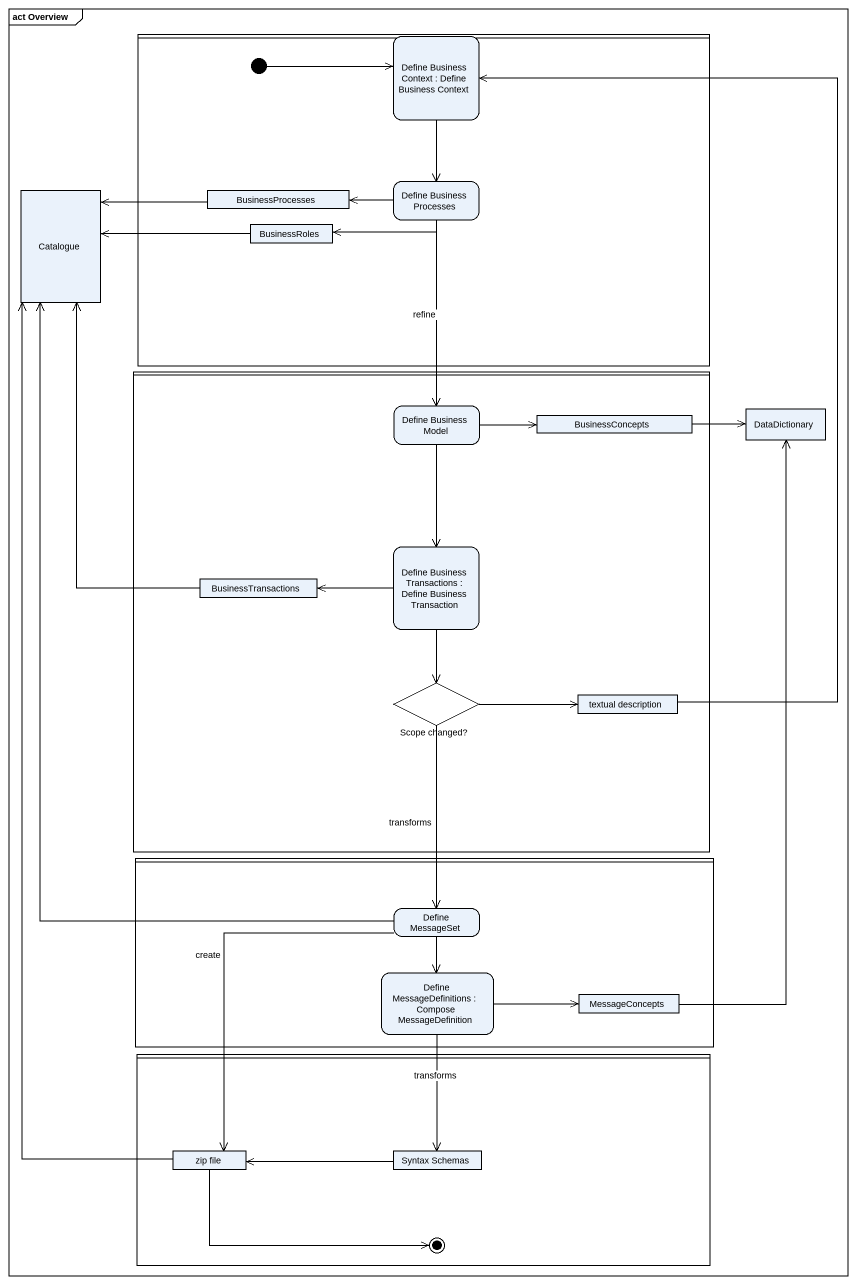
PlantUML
@startuml
mainframe act Overview
hide empty description
state " " as lane1 <<partition>> {
  state "Define Business Context : Define Business Context" as Define_Business_Context
  state BusinessProcesses <<object>>
  state "Define Business Processes" as Define_Business_Processes
  state BusinessRoles <<object>>
  [*] -right-> Define_Business_Context
}
state Catalogue <<object>>
state " " as lane2 <<partition>> {
  state "Define Business Model" as Define_Business_Model
  state BusinessConcepts <<object>>
  state BusinessTransactions <<object>>
  state "Define Business Transactions : Define Business Transaction" as Define_Business_Transactions
  state "Scope changed?" as Scope_changed <<choice>>
  state "textual description" as textual_description <<object>>
}
state DataDictionary <<object>>
state " " as lane3 <<partition>> {
  state "Define MessageSet" as Define_MessageSet
  state "Define MessageDefinitions : Compose MessageDefinition" as Define_MessageDefinitions
  state MessageConcepts <<object>>
}
state " " as lane4 <<partition>> {
  state "zip file" as zip_file <<object>>
  state "Syntax Schemas" as Syntax_Schemas <<object>>
  zip_file -right-> [*]
}
Define_Business_Context --> Define_Business_Processes
BusinessProcesses -left-> Catalogue
Define_Business_Processes -left-> BusinessProcesses
Define_Business_Processes -left-> BusinessRoles
Define_Business_Processes --> Define_Business_Model : refine
BusinessRoles -left-> Catalogue
Define_Business_Model -right-> BusinessConcepts
Define_Business_Model --> Define_Business_Transactions
BusinessConcepts -right-> DataDictionary
BusinessTransactions -up-> Catalogue
Define_Business_Transactions -left-> BusinessTransactions
Define_Business_Transactions --> Scope_changed
Scope_changed -right-> textual_description
Scope_changed --> Define_MessageSet : transforms
textual_description -up-> Define_Business_Context
Define_MessageSet -up-> Catalogue
Define_MessageSet --> Define_MessageDefinitions
Define_MessageSet --> zip_file : create
Define_MessageDefinitions -right-> MessageConcepts
Define_MessageDefinitions --> Syntax_Schemas : transforms
MessageConcepts -up-> DataDictionary
zip_file -up-> Catalogue
Syntax_Schemas -left-> zip_file
@enduml
